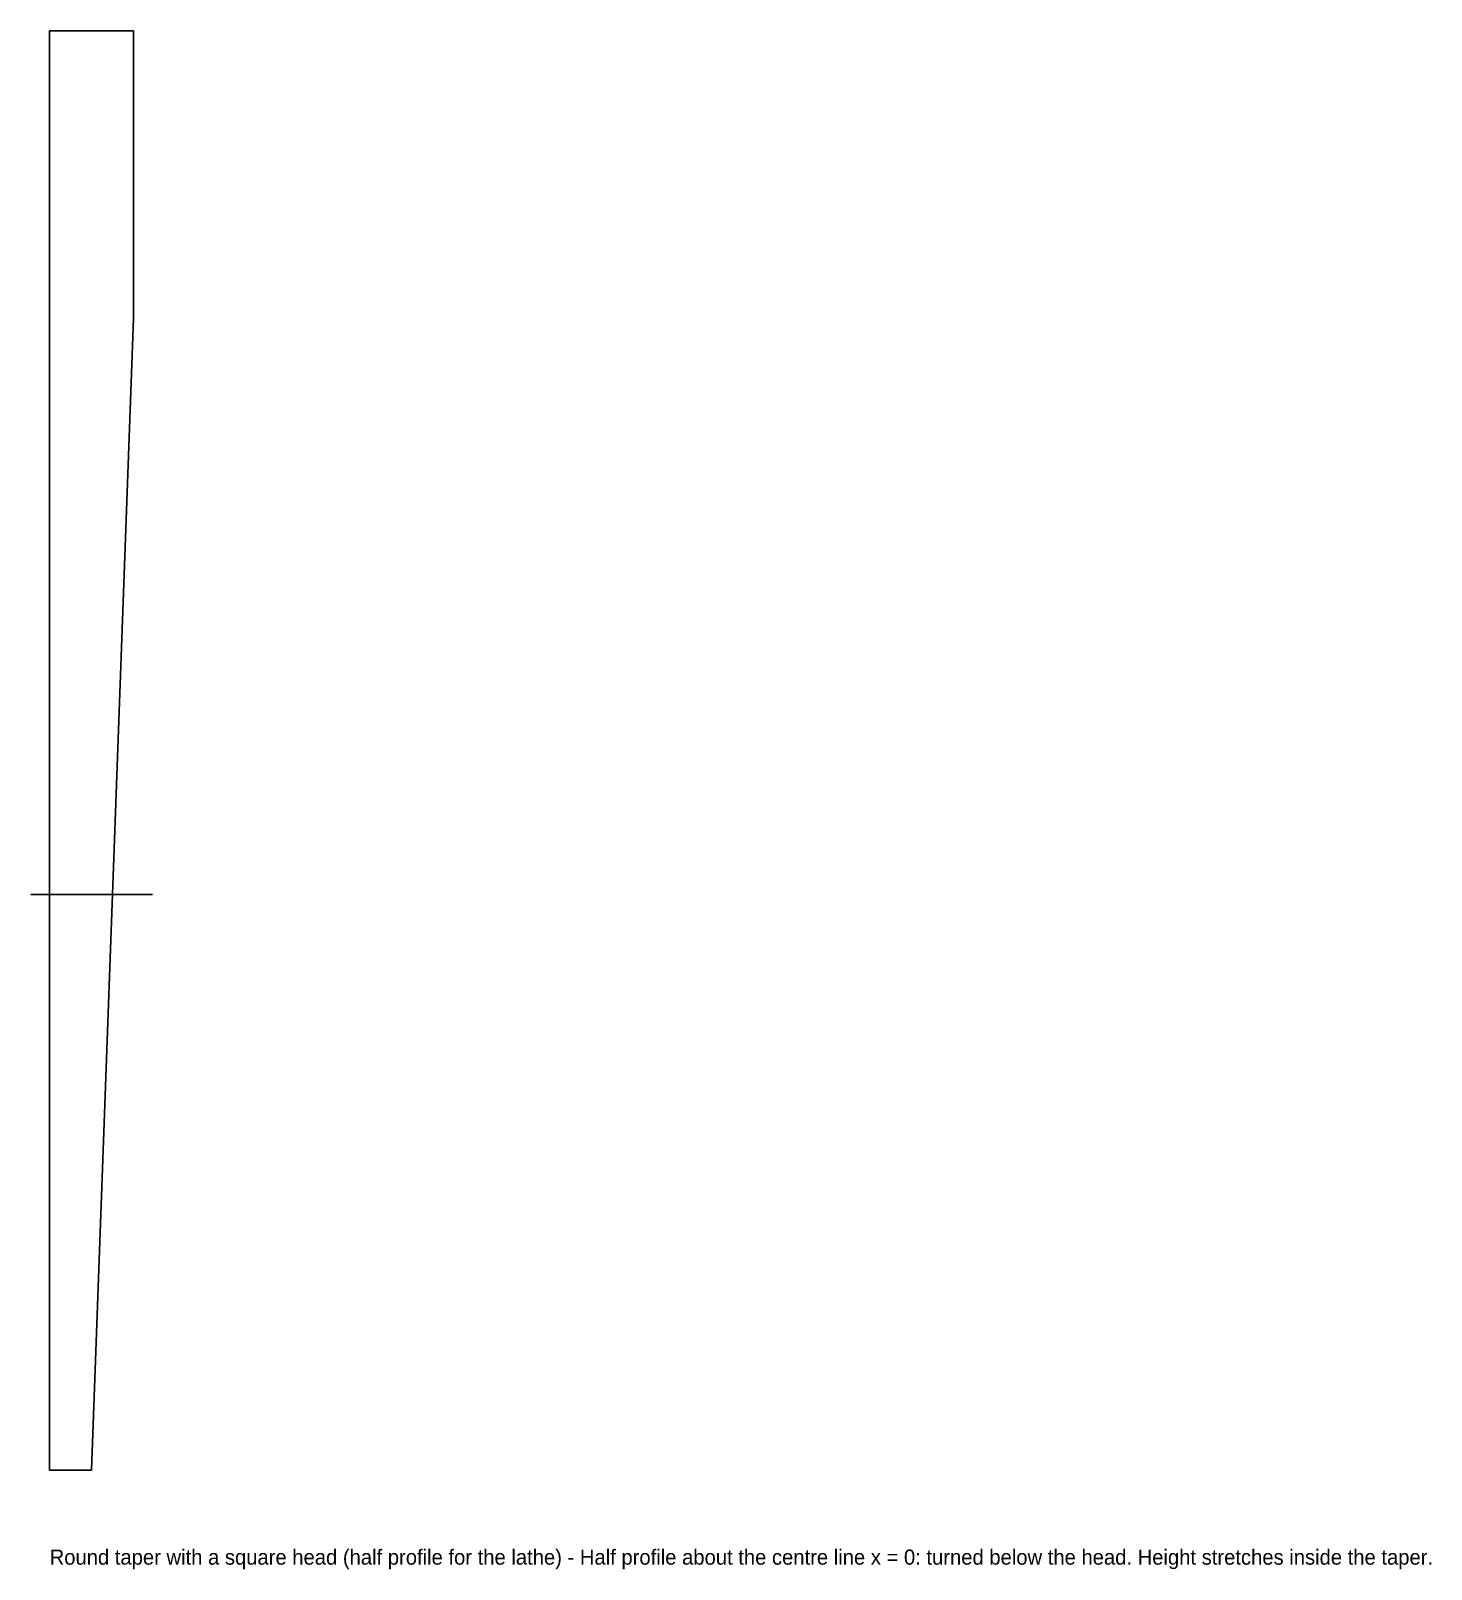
# Model space of a CAD drawing. Header units: millimetres. Extents: x -5 to 366, y -26 to 381.
import ezdxf

# ---------------------------------------------------------------- set-up
doc = ezdxf.new("R2010")
doc.units = ezdxf.units.MM
for name, color, linetype in [('CUT', 7, 'CONTINUOUS'), ('STRETCH', 1, 'CONTINUOUS'), ('TEXT', 3, 'CONTINUOUS')]:
    doc.layers.add(name, color=color, linetype=linetype)

msp = doc.modelspace()

# ---------------------------------------------------------------- linework, layer by layer
at = {"layer": 'CUT'}
for p, q in [((22.225, 381), (0, 381)), ((0, 381), (0, 0)), ((22.225, 304.8), (22.225, 381)), ((11.1125, 0), (22.225, 304.8)), ((0, 0), (11.1125, 0))]:
    msp.add_line(p, q, dxfattribs=at)
at = {"layer": 'STRETCH'}
msp.add_line((-5, 152.4), (27.225, 152.4), dxfattribs=at)

# ---------------------------------------------------------------- texts
at = {"layer": 'TEXT'}
msp.add_text('Round taper with a square head (half profile for the lathe) - Half profile about the centre line x = 0: turned below the head. Height stretches inside the taper.', height=4, dxfattribs=at).set_placement((0, -25))

doc.saveas('drawing.dxf')
